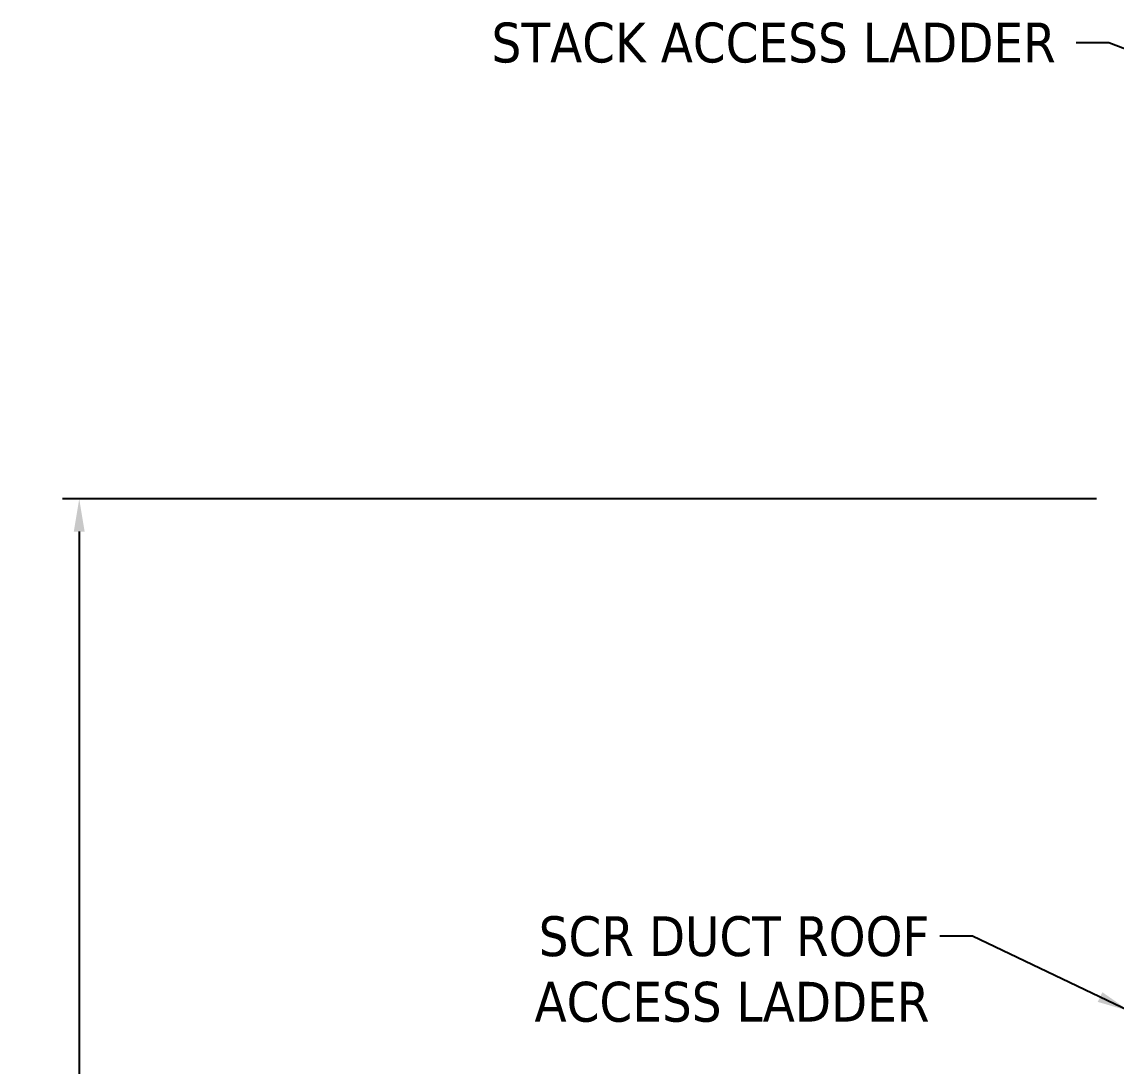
# Model space of a CAD drawing. Header units: inches. Extents: x 11 to 1621, y 11 to 1332.
# Drawn here: x 986.3 to 1144.5, y 464.4 to 615.5 of the extents above; entities that cross this region are included whole.
import ezdxf

# ---------------------------------------------------------------- set-up
doc = ezdxf.new("R2010")
doc.units = ezdxf.units.IN
doc.header["$LTSCALE"] = 48
doc.header["$MEASUREMENT"] = 0
doc.layers.add('Dimension (ANSI)', color=7, linetype='Continuous', lineweight=25)
doc.layers.add('Symbol (ANSI)', color=7, linetype='Continuous', lineweight=25)
doc.styles.add('Dimension Text', font='tahoma.ttf')
doc.dimstyles.new('ELC FT', dxfattribs={"dimscale": 48, "dimtxt": 0.12, "dimasz": 0.098425, "dimexe": 0.05, "dimexo": 0.1, "dimgap": 0.031496, "dimtad": 1, "dimdec": 5, "dimzin": 3, "dimdsep": 46, "dimlunit": 4, "dimtxsty": 'Dimension Text', "dimcen": 0.09, "dimdle": 0.5, "dimclrd": 5, "dimclre": 5, "dimclrt": 256, "dimadec": 1, "dimazin": 3, "dimtfac": 0.833333, "dimtofl": 0, "dimtmove": 0, "dimatfit": 3, "dimfxl": 0, "dimfrac": 2, "dimtolj": 1, "dimtzin": 0, "dimlwd": 25, "dimlwe": 25, "dimarcsym": 0})
doc.dimstyles.new('ELC IN$7', dxfattribs={"dimscale": 48, "dimtxt": 0.12, "dimasz": 0.098425, "dimexe": 0.05, "dimexo": 0.1, "dimgap": 0.031496, "dimtad": 0, "dimtih": 1, "dimtoh": 1, "dimdec": 5, "dimzin": 0, "dimdsep": 46, "dimlunit": 5, "dimtxsty": 'Dimension Text', "dimcen": 0.09, "dimdle": 0.5, "dimclrd": 256, "dimclre": 5, "dimclrt": 256, "dimadec": 1, "dimazin": 3, "dimtfac": 0.833333, "dimtofl": 0, "dimtmove": 0, "dimatfit": 3, "dimfxl": 0, "dimfrac": 2, "dimtolj": 1, "dimtzin": 0, "dimlwd": -1, "dimlwe": 25, "dimarcsym": 0})

# ---------------------------------------------------------------- blocks, each defined once
blk = doc.blocks.new('*D51')
at = {"layer": 'Defpoints', "color": 0, "linetype": 'Continuous', "transparency": 16777216}
for p in [(1146.45, 546.45), (994.55, 291.45), (1018.55, 291.45)]:
    blk.add_point(p, dxfattribs=at)
at = {"layer": 'Dimension (ANSI)', "color": 5, "linetype": 'Continuous', "lineweight": 25, "transparency": 16777216}
for p, q in [((1141.65, 546.45), (992.15, 546.45)), ((994.55, 541.73), (994.55, 296.18)), ((1013.75, 291.45), (992.15, 291.45))]:
    blk.add_line(p, q, dxfattribs=at)
at = {"layer": 'Dimension (ANSI)', "color": 5, "linetype": 'Continuous', "transparency": 16777216}
for points in [[(993.76, 541.73), (995.33, 541.73), (994.55, 546.45)], [(993.76, 296.18), (995.33, 296.18), (994.55, 291.45)]]:
    blk.add_solid(points, dxfattribs=at)
at = {"layer": 'Dimension (ANSI)', "linetype": 'Continuous', "lineweight": 25, "transparency": 16777216, "insert": (990.03, 418.95), "char_height": 5.76, "attachment_point": 5, "rotation": 90, "style": 'Dimension Text'}
blk.add_mtext('\\A1;21\'-3"', dxfattribs=at)

msp = doc.modelspace()

# ---------------------------------------------------------------- texts
at = {"layer": 'Symbol (ANSI)', "insert": (1094.981522, 612.421423), "char_height": 5.76000007, "width": 84.47688846, "attachment_point": 5, "style": 'Dimension Text'}
msp.add_mtext('\\fTahoma|b0|i0;STACK ACCESS LADDER', dxfattribs=at)
at = {"layer": 'Symbol (ANSI)', "insert": (1117.524205, 486.081799), "char_height": 5.76000007, "width": 59.23837677, "attachment_point": 3, "line_spacing_factor": 0.987884, "style": 'Dimension Text'}
msp.add_mtext('\\fTahoma|b0|i0;SCR DUCT ROOF\\P\\fTahoma|b0|i0;ACCESS LADDER', dxfattribs=at)

# ---------------------------------------------------------------- dimensions: what is measured, and where the dimension line sits
at = {"layer": 'Dimension (ANSI)', "color": 5, "linetype": 'Continuous', "lineweight": 25, "true_color": 0x0000ff}
dim = msp.add_linear_dim(base=(994.545281, 291.451101), p1=(1146.446979, 546.451101), p2=(1018.545281, 291.451101), angle=270, dimstyle='ELC FT', override={"dimgap": 0.031496, "dimdec": 5, "dimlfac": 1, "dimtol": 0, "dimlim": 0, "dimtp": 0, "dimtm": 0, "dimtdec": 2, "dimatfit": 1}, dxfattribs=at)
dim.commit()
dim.dimension.update_dxf_attribs({"geometry": '*D51', "text_midpoint": (994.545281, 418.951101), "dimtype": 160})

# ---------------------------------------------------------------- leaders
at = {"layer": 'Symbol (ANSI)', "annotation_type": 0, "has_hookline": 1, "hookline_direction": 1}
for points, text_width in [([(1167.946979, 603.132641), (1143.456186, 612.421423), (1138.731777, 612.421423)], 84.326555), ([(1146.446979, 472.354337), (1123.760426, 483.201799), (1119.036016, 483.201799)], 58.942324)]:
    msp.add_leader(points, dimstyle='ELC IN$7', override={"dimtad": 0}, dxfattribs=dict(at, text_width=text_width))

doc.saveas('drawing.dxf')
